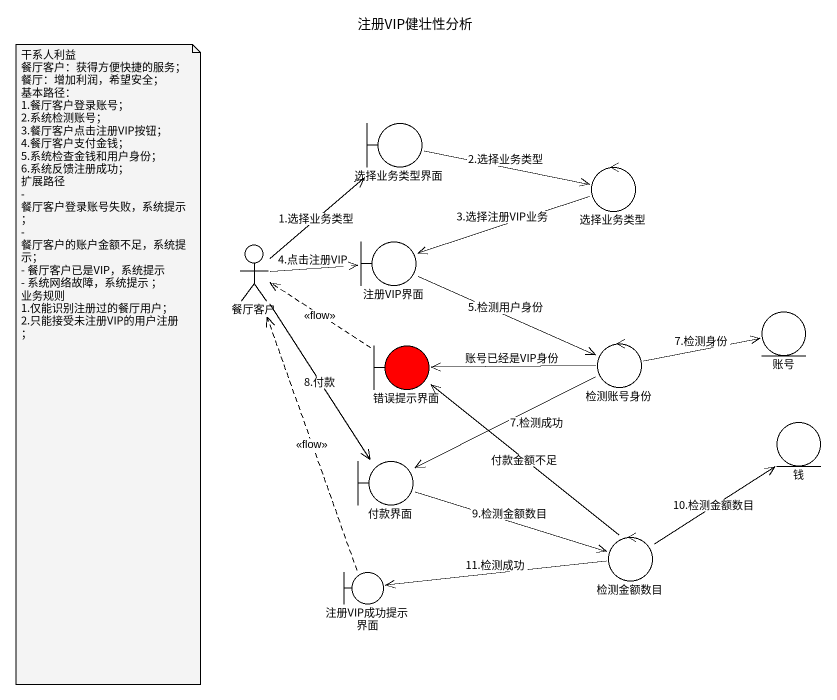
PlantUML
@startuml
title 注册VIP健壮性分析
boundary 选择业务类型界面
control 选择业务类型
actor 餐厅客户
boundary 注册VIP界面
entity 账号
boundary 错误提示界面 #FF0000
control 检测账号身份
entity 钱
boundary 付款界面
control 检测金额数目
boundary 注册VIP成功提示界面
选择业务类型界面 -right-> 选择业务类型 : 2.选择业务类型
选择业务类型 -left-> 注册VIP界面 : 3.选择注册VIP业务
餐厅客户 -up-> 选择业务类型界面 : 1.选择业务类型
餐厅客户 -right-> 注册VIP界面 : 4.点击注册VIP
餐厅客户 --> 付款界面 : 8.付款
注册VIP界面 -right-> 检测账号身份 : 5.检测用户身份
错误提示界面 .left.> 餐厅客户 : <<flow>>
检测账号身份 -right-> 账号 : 7.检测身份
检测账号身份 -left-> 错误提示界面 : 账号已经是VIP身份
检测账号身份 -left-> 付款界面 : 7.检测成功
付款界面 -right-> 检测金额数目 : 9.检测金额数目
检测金额数目 -up-> 错误提示界面 : 付款金额不足
检测金额数目 -up-> 钱 : 10.检测金额数目
检测金额数目 -left-> 注册VIP成功提示界面 : 11.检测成功
注册VIP成功提示界面 .up.> 餐厅客户 : <<flow>>
note as N1
  干系人利益
  餐厅客户：获得方便快捷的服务；
  餐厅：增加利润，希望安全；
  基本路径：
  1.餐厅客户登录账号；
  2.系统检测账号；
  3.餐厅客户点击注册VIP按钮；
  4.餐厅客户支付金钱；
  5.系统检查金钱和用户身份；
  6.系统反馈注册成功；
  扩展路径
  - 餐厅客户登录账号失败，系统提示；
  - 餐厅客户的账户金额不足，系统提示；
  - 餐厅客户已是VIP，系统提示
  - 系统网络故障，系统提示 ；
  业务规则
  1.仅能识别注册过的餐厅用户；
  2.只能接受未注册VIP的用户注册；
end note
@enduml
